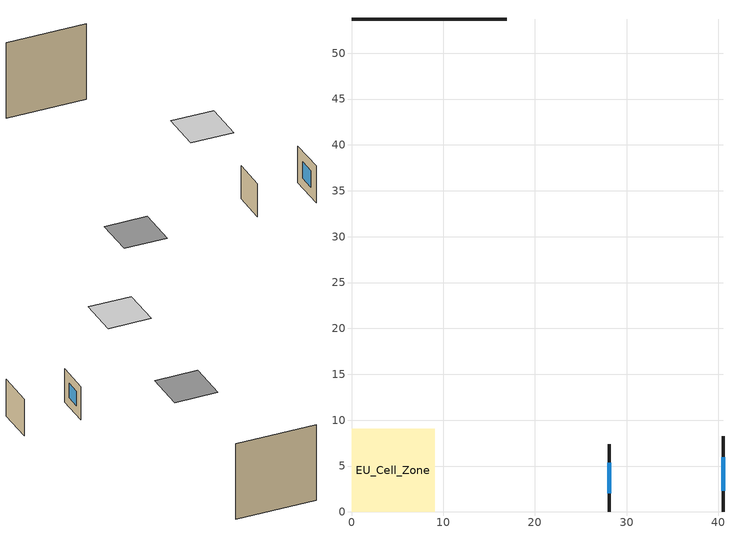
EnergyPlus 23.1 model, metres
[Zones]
EU_Cell_Zone
 floor othersidecoefficients (EU_ES.ME.TH.05.Gen.ReEx.001.001_floor_1_Construction): 0,0 9.06,0 9.06,9.06 0,9.06 z0
 wall outside (EU_ES.ME.TH.05.Gen.ReEx.001.001_wall_1_east_1_Construction): 28.11,0 28.11,7.38 z0:7.38
 wall outside (EU_ES.ME.TH.05.Gen.ReEx.001.001_wall_1_west_2_Construction): 40.49,8.22 40.49,0 z0:8.22
 wall othersidecoefficients (EU_ES.ME.TH.05.Gen.ReEx.001.001_thermal_bridge_Construction): 16.91,53.71 0,53.71 z0:16.91
 window (EU_ES.ME.TH.05.Gen.ReEx.001.001_window_east_1_Construction): 28.11,2.05 28.11,5.33 z2.05:5.33
 window (EU_ES.ME.TH.05.Gen.ReEx.001.001_window_west_2_Construction): 40.49,5.93 40.49,2.29 z2.29:5.93
 ceiling othersidecoefficients (EU_ES.ME.TH.05.Gen.ReEx.001.001_roof_1_Construction): 14.06,0 23.11,0 23.11,9.06 14.06,9.06 z20
[Building]
EU Step8 Campaign Cell: North Axis=0; Terrain=City; Solar Distribution=FullExterior
[Site:Location]
Madrid: Latitude=40.5; Longitude=-3.5; Time Zone=1; Elevation=609
[SizingPeriod:WeatherFileDays]
AnnualSizingPeriod: Begin Month=1; Begin Day of Month=1; End Month=12; End Day of Month=31; Use Weather File Daylight Saving Period=No; Use Weather File Rain and Snow Indicators=No
[MATERIAL]
EU_InternalMass_Material: Roughness=MediumRough; Thickness=0.1; Conductivity=1; Density=1800; Specific Heat=900; Thermal Absorptance=0.9; Solar Absorptance=0.7; Visible Absorptance=0.7
[MATERIAL:NOMASS] Roughness=MediumRough; Thermal Absorptance=0.9; Solar Absorptance=0.7; Visible Absorptance=0.7
Name | Thermal Resistance
EU_ES.ME.TH.05.Gen.ReEx.001.001_floor_1_NoMass | 0.540136
EU_ES.ME.TH.05.Gen.ReEx.001.001_roof_1_NoMass | 0.607653
EU_ES.ME.TH.05.Gen.ReEx.001.001_wall_1_east_1_NoMass; EU_ES.ME.TH.05.Gen.ReEx.001.001_wall_1_west_2_NoMass | 1.62041
EU_ES.ME.TH.05.Gen.ReEx.001.001_thermal_bridge_NoMass | 23.3339
[WINDOWMATERIAL:SIMPLEGLAZINGSYSTEM] UFactor=2.64851; Solar Heat Gain Coefficient=0.75; Visible Transmittance=0.75
EU_ES.ME.TH.05.Gen.ReEx.001.001_window_east_1_SimpleGlazing; EU_ES.ME.TH.05.Gen.ReEx.001.001_window_west_2_SimpleGlazing
[CONSTRUCTION]
EU_ES.ME.TH.05.Gen.ReEx.001.001_floor_1_Construction: EU_ES.ME.TH.05.Gen.ReEx.001.001_floor_1_NoMass
EU_ES.ME.TH.05.Gen.ReEx.001.001_roof_1_Construction: EU_ES.ME.TH.05.Gen.ReEx.001.001_roof_1_NoMass
EU_ES.ME.TH.05.Gen.ReEx.001.001_wall_1_east_1_Construction: EU_ES.ME.TH.05.Gen.ReEx.001.001_wall_1_east_1_NoMass
EU_ES.ME.TH.05.Gen.ReEx.001.001_window_east_1_Construction: EU_ES.ME.TH.05.Gen.ReEx.001.001_window_east_1_SimpleGlazing
EU_ES.ME.TH.05.Gen.ReEx.001.001_wall_1_west_2_Construction: EU_ES.ME.TH.05.Gen.ReEx.001.001_wall_1_west_2_NoMass
EU_ES.ME.TH.05.Gen.ReEx.001.001_window_west_2_Construction: EU_ES.ME.TH.05.Gen.ReEx.001.001_window_west_2_SimpleGlazing
EU_ES.ME.TH.05.Gen.ReEx.001.001_thermal_bridge_Construction: EU_ES.ME.TH.05.Gen.ReEx.001.001_thermal_bridge_NoMass
EU_InternalMass_Construction: EU_InternalMass_Material
[ZONE]
EU_Cell_Zone: Type=1; Multiplier=1; Ceiling Height=1.13636; Volume=552; Floor Area=161.92; Part of Total Floor Area=Yes
[INTERNALMASS]
EU_Cell_Zone_EU_InternalMass: Construction=EU_InternalMass_Construction; Zone or ZoneList=EU_Cell_Zone; Surface Area=161.92
[SURFACEPROPERTY:OTHERSIDECOEFFICIENTS] Combined ConvectiveRadiative Film Coefficient=0; Constant Temperature=0; Constant Temperature Coefficient=0; Ground Temperature Coefficient=0; Wind Speed Coefficient=0; Sinusoidal Variation of Constant Temperature Coefficient=No; Period of Sinusoidal Variation=24; Previous Other Side Temperature Coefficient=0
Name | External DryBulb Temperature Coefficient | Zone Air Temperature Coefficient
EU_ES.ME.TH.05.Gen.ReEx.001.001_floor_1_b0.303398 | 0.303398 | 0.696602
EU_ES.ME.TH.05.Gen.ReEx.001.001_roof_1_b1; EU_ES.ME.TH.05.Gen.ReEx.001.001_wall_1_east_1_b1; EU_ES.ME.TH.05.Gen.ReEx.001.001_wall_1_west_2_b1; EU_ES.ME.TH.05.Gen.ReEx.001.001_thermal_bridge_b1 | 1 | 0
[OTHEREQUIPMENT]
EU_Step8_InternalGain_es__ES.ME.TH.05.Gen.ReEx.001.001__f030_f030: Fuel Type=Electricity; Zone or ZoneList or Space or SpaceList=EU_Cell_Zone; Schedule=EU_Step8_GainSchedule_es__ES.ME.TH.05.Gen.ReEx.001.001__f030_f030; Design Level Calculation Method=Watts/Area; Power per Zone Floor Area=1; Fraction Latent=0; Fraction Radiant=0; Fraction Lost=0; Carbon Dioxide Generation Rate=0; EndUse Subcategory=EU_Step8_InternalGains
[ZONEVENTILATION:DESIGNFLOWRATE]
EU_ConstantAir_EU_Cell_Zone: Zone or ZoneList or Space or SpaceList=EU_Cell_Zone; Schedule=EU_AlwaysOn; Design Flow Rate Calculation Method=AirChanges/Hour; Air Changes per Hour=0.428562; Ventilation Type=Natural; Fan Pressure Rise=0; Fan Total Efficiency=1; Constant Term Coefficient=1; Temperature Term Coefficient=0; Velocity Term Coefficient=0; Velocity Squared Term Coefficient=0; Minimum Indoor Temperature=-100; Maximum Indoor Temperature=100; Delta Temperature=-100; Minimum Outdoor Temperature=-100; Maximum Outdoor Temperature=100; Maximum Wind Speed=40
[HVACTEMPLATE:THERMOSTAT]
EU_HeatOnly_EU_Cell_Zone: Constant Heating Setpoint=20; Constant Cooling Setpoint=50
[HVACTEMPLATE:ZONE:IDEALLOADSAIRSYSTEM]
EU_Cell_Zone: Template Thermostat=EU_HeatOnly_EU_Cell_Zone; System Availability Schedule=EU_AlwaysOn; Maximum Heating Supply Air Temperature=50; Minimum Cooling Supply Air Temperature=13; Maximum Heating Supply Air Humidity Ratio=0.0156; Minimum Cooling Supply Air Humidity Ratio=0.0077; Heating Limit=NoLimit; Cooling Limit=NoLimit; Heating Availability Schedule=EU_AlwaysOn; Cooling Availability Schedule=EU_CoolingOff; Dehumidification Control Type=ConstantSensibleHeatRatio; Cooling Sensible Heat Ratio=0.7; Dehumidification Setpoint=60; Humidification Control Type=None; Humidification Setpoint=30; Outdoor Air Method=None; Outdoor Air Flow Rate per Person=0.00944; Outdoor Air Flow Rate per Zone Floor Area=0; Outdoor Air Flow Rate per Zone=0; Demand Controlled Ventilation Type=None; Outdoor Air Economizer Type=NoEconomizer; Heat Recovery Type=None; Sensible Heat Recovery Effectiveness=0.7; Latent Heat Recovery Effectiveness=0.65
[SIZING:ZONE]
EU_Cell_Zone: Zone Cooling Design Supply Air Temperature Input Method=SupplyAirTemperature; Zone Cooling Design Supply Air Temperature=13; Zone Heating Design Supply Air Temperature Input Method=SupplyAirTemperature; Zone Heating Design Supply Air Temperature=50; Zone Cooling Design Supply Air Humidity Ratio=0.008; Zone Heating Design Supply Air Humidity Ratio=0.008; Cooling Design Air Flow Method=DesignDay; Cooling Design Air Flow Rate=0; Cooling Minimum Air Flow per Zone Floor Area=0.000762; Cooling Minimum Air Flow=0; Cooling Minimum Air Flow Fraction=0.2; Heating Design Air Flow Method=DesignDay; Heating Design Air Flow Rate=0; Heating Maximum Air Flow per Zone Floor Area=0.002032; Heating Maximum Air Flow=0.141576; Heating Maximum Air Flow Fraction=0.3; Account for Dedicated Outdoor Air System=No; Dedicated Outdoor Air System Control Strategy=NeutralSupplyAir; Dedicated Outdoor Air Low Setpoint Temperature for Design=autosize; Dedicated Outdoor Air High Setpoint Temperature for Design=autosize; Zone Load Sizing Method=Sensible Load Only No Latent Load; Zone Latent Cooling Design Supply Air Humidity Ratio Input Method=HumidityRatioDifference; Zone Cooling Design Supply Air Humidity Ratio Difference=0.005; Zone Latent Heating Design Supply Air Humidity Ratio Input Method=HumidityRatioDifference; Zone Humidification Design Supply Air Humidity Ratio Difference=0.005
[SCHEDULE:CONSTANT]
Name | Hourly Value
EU_AlwaysOn | 1
EU_CoolingOff | 0
[SCHEDULE:FILE]
EU_Step8_GainSchedule_es__ES.ME.TH.05.Gen.ReEx.001.001__f030_f030: File=C:\Users\o_iseri\Desktop\OpenUBEM\openubem\outputs\eu_certified_rerun_2026-08-28\rep2\schedules\es__ES.ME.TH.05.Gen.ReEx.001.001__f030.csv; Column Number=1; Rows to Skip at Top=0; Number of Hours of Data=8760; Column Separator=Comma; Interpolate to Timestep=No; Minutes per Item=60; Adjust Schedule for Daylight Savings=Yes
